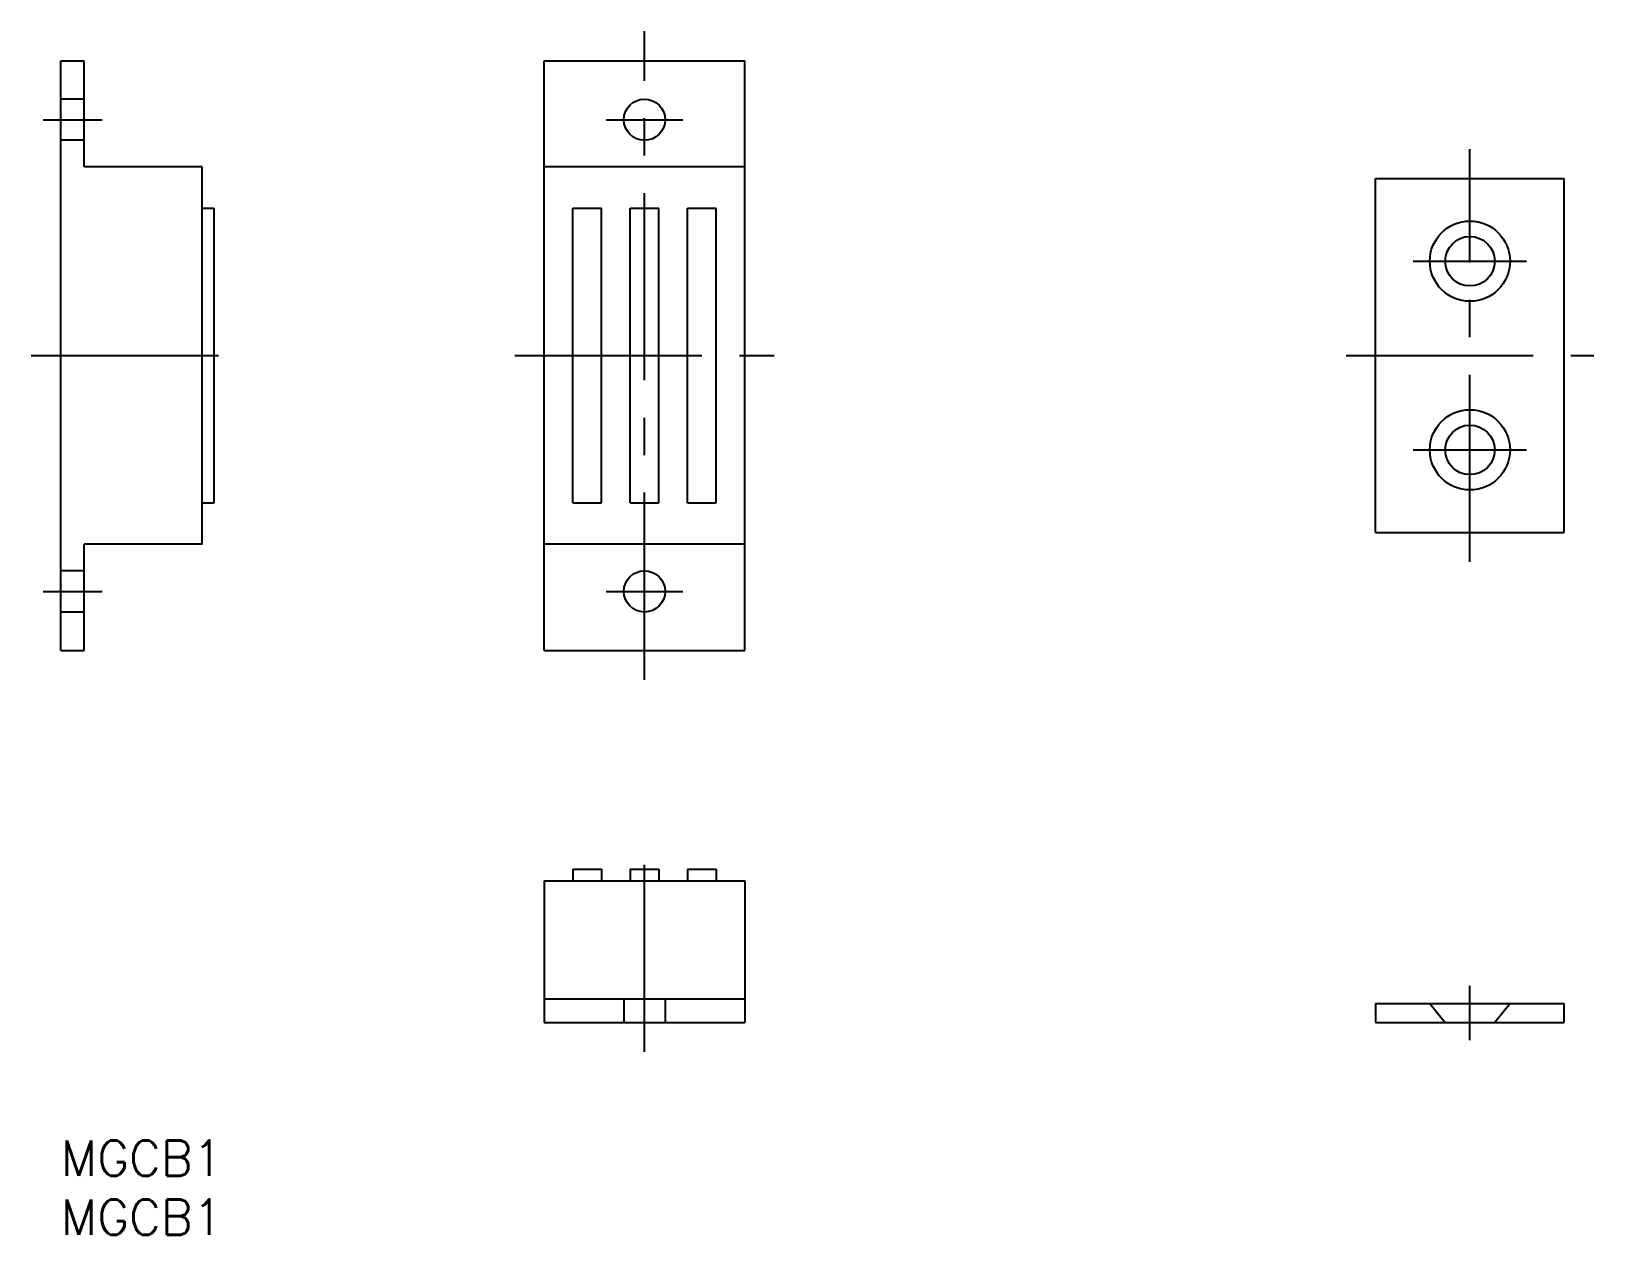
# Model space of a CAD drawing. Extents: x -2 to 130, y -8 to 94.
import ezdxf

# ---------------------------------------------------------------- set-up
doc = ezdxf.new("R2010")
doc.units = 0
doc.header["$LTSCALE"] = 0.5
doc.linetypes.add('CENTER', pattern=[50.8, 31.75, -6.35, 6.35, -6.35])
doc.linetypes.add('DASHED', pattern=[19.05, 12.7, -6.35])
for name, color, linetype in [('MSM_CENTER', 1, 'CENTER'), ('MSM_CONTINUOUS', 7, 'CONTINUOUS'), ('MSM_DASHED', 4, 'DASHED'), ('MSM_PART_NUMBER', 7, 'CONTINUOUS')]:
    doc.layers.add(name, color=color, linetype=linetype)
doc.styles.get("Standard").update_dxf_attribs({"font": 'txt.shx', "height": 3, "bigfont": 'bigfont.shx'})

# ---------------------------------------------------------------- blocks, each defined once
blk = doc.blocks.new('*U5')
at = {"layer": 'MSM_PART_NUMBER'}
blk.add_text('MGCB1', height=3, dxfattribs=at).set_placement((0, -3))
blk = doc.blocks.new('*U6')
at = {"layer": 'MSM_PART_NUMBER'}
blk.add_text('MGCB1', height=3, dxfattribs=at).set_placement((0, -8))

msp = doc.modelspace()

# ---------------------------------------------------------------- linework, layer by layer
at = {"layer": 'MSM_CENTER'}
for p, q in [((49.5, 39.06), (49.5, 94.06)), ((-1.5, 86.56), (3.5, 86.56)), ((46.25, 86.56), (52.75, 86.56)), ((119.5, 49.06), (119.5, 84.06)), ((114.7, 74.56), (124.3, 74.56)), ((-2.5, 66.56), (15.5, 66.56)), ((38.5, 66.56), (60.5, 66.56)), ((109, 66.56), (130, 66.56)), ((114.7, 58.56), (124.3, 58.56)), ((-1.5, 46.56), (3.5, 46.56)), ((46.25, 46.56), (52.75, 46.56)), ((49.5, 7.5), (49.5, 25.5)), ((119.5, 8.5), (119.5, 13.1))]:
    msp.add_line(p, q, dxfattribs=at)
at = {"layer": 'MSM_CONTINUOUS'}
for p, q in [((0, 41.56), (0, 91.56)), ((0, 91.56), (2, 91.56)), ((2, 82.56), (2, 91.56)), ((41, 91.56), (58, 91.56)), ((41, 41.56), (41, 91.56)), ((58, 41.56), (58, 91.56)), ((12, 82.56), (2, 82.56)), ((12, 50.56), (12, 82.56)), ((58, 82.56), (41, 82.56)), ((111.5, 51.56), (111.5, 81.56)), ((111.5, 81.56), (127.5, 81.56)), ((127.5, 51.56), (127.5, 81.56)), ((12, 79.06), (13, 79.06)), ((13, 54.06), (13, 79.06)), ((43.43, 54.06), (43.43, 79.06)), ((43.43, 79.06), (45.86, 79.06)), ((45.86, 54.06), (45.86, 79.06)), ((48.29, 54.06), (48.29, 79.06)), ((48.29, 79.06), (50.71, 79.06)), ((50.71, 54.06), (50.71, 79.06)), ((53.14, 54.06), (53.14, 79.06)), ((53.14, 79.06), (55.57, 79.06)), ((55.57, 54.06), (55.57, 79.06)), ((12, 54.06), (13, 54.06)), ((43.43, 54.06), (45.86, 54.06)), ((48.29, 54.06), (50.71, 54.06)), ((53.14, 54.06), (55.57, 54.06)), ((12, 50.56), (2, 50.56)), ((2, 41.56), (2, 50.56)), ((58, 50.56), (41, 50.56)), ((111.5, 51.56), (127.5, 51.56)), ((0, 41.56), (2, 41.56)), ((41, 41.56), (58, 41.56)), ((43.43, 23), (45.86, 23)), ((43.43, 23), (43.43, 22)), ((45.86, 23), (45.86, 22)), ((48.29, 23), (50.71, 23)), ((48.29, 23), (48.29, 22)), ((50.71, 23), (50.71, 22)), ((53.14, 23), (55.57, 23)), ((53.14, 23), (53.14, 22)), ((55.57, 23), (55.57, 22)), ((41, 22), (41, 10)), ((41, 22), (58, 22)), ((58, 22), (58, 10)), ((41, 12), (58, 12)), ((111.5, 11.6), (111.5, 10)), ((111.5, 11.6), (127.5, 11.6)), ((127.5, 10), (127.5, 11.6)), ((41, 10), (58, 10)), ((111.5, 10), (127.5, 10))]:
    msp.add_line(p, q, dxfattribs=at)
for centre, radius in [((49.5, 86.56), 1.75), ((119.5, 74.56), 3.4), ((119.5, 74.56), 2.1), ((119.5, 58.56), 3.4), ((119.5, 58.56), 2.1), ((49.5, 46.56), 1.75)]:
    msp.add_circle(centre, radius, dxfattribs=at)
at = {"layer": 'MSM_DASHED'}
for p, q in [((2, 88.31), (0, 88.31)), ((2, 84.81), (0, 84.81)), ((2, 48.31), (0, 48.31)), ((2, 44.81), (0, 44.81)), ((47.75, 12), (47.75, 10)), ((51.25, 12), (51.25, 10)), ((116.1, 11.6), (117.4, 10)), ((122.9, 11.6), (121.6, 10))]:
    msp.add_line(p, q, dxfattribs=at)

# ---------------------------------------------------------------- block references
at = {"layer": 'MSM_CONTINUOUS'}
for name in ['*U5', '*U6']:
    msp.add_blockref(name, (0, 0), dxfattribs=at)

doc.saveas('drawing.dxf')
